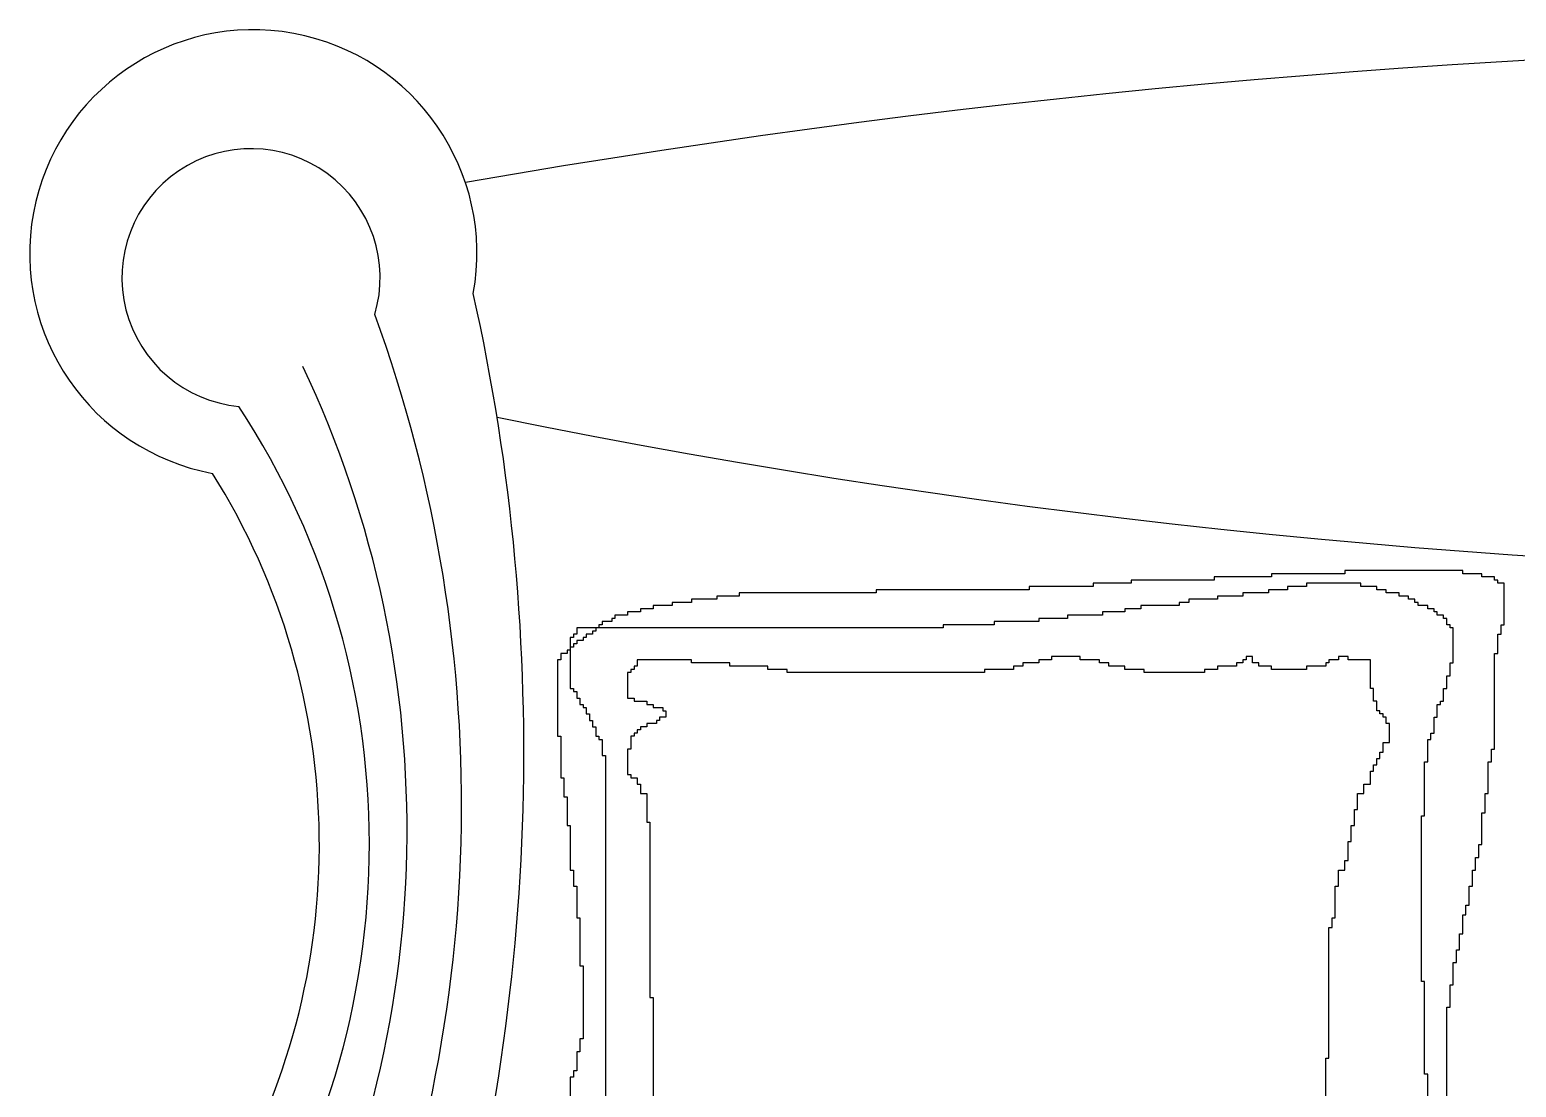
# Model space of a CAD drawing. Header units: millimetres. Extents: x -30782 to 40110, y 35885 to 73818.
# Drawn here: x 6810 to 7656, y 70461 to 71063 of the extents above; entities that cross this region are included whole.
import ezdxf

# ---------------------------------------------------------------- set-up
doc = ezdxf.new("R2010")
doc.units = ezdxf.units.MM

# ---------------------------------------------------------------- blocks, each defined once
blk = doc.blocks.new('A$C107E516A')
for p, q in [((968.17, 2208.22, -685.71), (968.17, 2206.41, -685.71)), ((1000.81, 2208.22, -685.71), (968.17, 2208.22, -685.71)), ((1000.81, 2210.03, -685.71), (1000.81, 2208.22, -685.71)), ((1042.52, 2210.03, -685.71), (1000.81, 2210.03, -685.71)), ((1109.61, 2211.84, -685.71), (1042.52, 2211.84, -685.71)), ((1042.52, 2211.84, -685.71), (1042.52, 2210.03, -685.71)), ((1109.61, 2210.03, -685.71), (1109.61, 2211.84, -685.71)), ((1120.49, 2210.03, -685.71), (1109.61, 2210.03, -685.71)), ((1120.49, 2208.22, -685.71), (1120.49, 2210.03, -685.71)), ((1127.75, 2208.22, -685.71), (1120.49, 2208.22, -685.71)), ((1127.75, 2206.41, -685.71), (1127.75, 2208.22, -685.71)), ((697.99, 2199.16, -685.71), (697.99, 2197.35, -685.71)), ((775.96, 2199.16, -685.71), (697.99, 2199.16, -685.71)), ((775.96, 2200.97, -685.71), (775.96, 2199.16, -685.71)), ((863, 2200.97, -685.71), (775.96, 2200.97, -685.71)), ((863, 2202.78, -685.71), (863, 2200.97, -685.71)), ((899.27, 2202.78, -685.71), (863, 2202.78, -685.71)), ((899.27, 2204.6, -685.71), (899.27, 2202.78, -685.71)), ((921.03, 2204.6, -685.71), (899.27, 2204.6, -685.71)), ((921.03, 2206.41, -685.71), (921.03, 2204.6, -685.71)), ((968.17, 2206.41, -685.71), (921.03, 2206.41, -685.71)), ((984.49, 2199.16, -685.71), (984.49, 2197.35, -685.71)), ((999, 2199.16, -685.71), (984.49, 2199.16, -685.71)), ((999, 2200.97, -685.71), (999, 2199.16, -685.71)), ((1009.88, 2200.97, -685.71), (999, 2200.97, -685.71)), ((1009.88, 2202.78, -685.71), (1009.88, 2200.97, -685.71)), ((1020.76, 2202.78, -685.71), (1009.88, 2202.78, -685.71)), ((1020.76, 2204.6, -685.71), (1020.76, 2202.78, -685.71)), ((1051.59, 2204.6, -685.71), (1020.76, 2204.6, -685.71)), ((1051.59, 2202.78, -685.71), (1051.59, 2204.6, -685.71)), ((1060.65, 2202.78, -685.71), (1051.59, 2202.78, -685.71)), ((1060.65, 2200.97, -685.71), (1060.65, 2202.78, -685.71)), ((1066.09, 2200.97, -685.71), (1060.65, 2200.97, -685.71)), ((1066.09, 2199.16, -685.71), (1066.09, 2200.97, -685.71)), ((1073.35, 2199.16, -685.71), (1066.09, 2199.16, -685.71)), ((1073.35, 2197.35, -685.71), (1073.35, 2199.16, -685.71)), ((1129.56, 2206.41, -685.71), (1127.75, 2206.41, -685.71)), ((1129.56, 2204.6, -685.71), (1129.56, 2206.41, -685.71)), ((1133.19, 2204.6, -685.71), (1129.56, 2204.6, -685.71)), ((1133.19, 2181.04, -685.71), (1133.19, 2204.6, -685.71)), ((649.03, 2191.91, -685.71), (649.03, 2190.1, -685.71)), ((659.91, 2191.91, -685.71), (649.03, 2191.91, -685.71)), ((659.91, 2193.72, -685.71), (659.91, 2191.91, -685.71)), ((670.79, 2193.72, -685.71), (659.91, 2193.72, -685.71)), ((670.79, 2195.53, -685.71), (670.79, 2193.72, -685.71)), ((685.29, 2195.53, -685.71), (670.79, 2195.53, -685.71)), ((685.29, 2197.35, -685.71), (685.29, 2195.53, -685.71)), ((697.99, 2197.35, -685.71), (685.29, 2197.35, -685.71)), ((926.47, 2191.91, -685.71), (926.47, 2190.1, -685.71)), ((948.23, 2191.91, -685.71), (926.47, 2191.91, -685.71)), ((948.23, 2193.72, -685.71), (948.23, 2191.91, -685.71)), ((953.67, 2193.72, -685.71), (948.23, 2193.72, -685.71)), ((953.67, 2195.53, -685.71), (953.67, 2193.72, -685.71)), ((969.99, 2195.53, -685.71), (953.67, 2195.53, -685.71)), ((969.99, 2197.35, -685.71), (969.99, 2195.53, -685.71)), ((984.49, 2197.35, -685.71), (969.99, 2197.35, -685.71)), ((1078.79, 2197.35, -685.71), (1073.35, 2197.35, -685.71)), ((1078.79, 2195.53, -685.71), (1078.79, 2197.35, -685.71)), ((1082.41, 2195.53, -685.71), (1078.79, 2195.53, -685.71)), ((1082.41, 2193.72, -685.71), (1082.41, 2195.53, -685.71)), ((1084.23, 2193.72, -685.71), (1082.41, 2193.72, -685.71)), ((1084.23, 2191.91, -685.71), (1084.23, 2193.72, -685.71)), ((1089.67, 2191.91, -685.71), (1084.23, 2191.91, -685.71)), ((1089.67, 2190.1, -685.71), (1089.67, 2191.91, -685.71)), ((620.01, 2182.85, -685.71), (620.01, 2181.04, -685.71)), ((625.45, 2182.85, -685.71), (620.01, 2182.85, -685.71)), ((625.45, 2184.66, -685.71), (625.45, 2182.85, -685.71)), ((627.27, 2184.66, -685.71), (625.45, 2184.66, -685.71)), ((627.27, 2186.47, -685.71), (627.27, 2184.66, -685.71)), ((634.52, 2186.47, -685.71), (627.27, 2186.47, -685.71)), ((634.52, 2188.29, -685.71), (634.52, 2186.47, -685.71)), ((641.77, 2188.29, -685.71), (634.52, 2188.29, -685.71)), ((641.77, 2190.1, -685.71), (641.77, 2188.29, -685.71)), ((649.03, 2190.1, -685.71), (641.77, 2190.1, -685.71)), ((843.05, 2182.85, -685.71), (843.05, 2181.04, -685.71)), ((868.44, 2182.85, -685.71), (843.05, 2182.85, -685.71)), ((868.44, 2184.66, -685.71), (868.44, 2182.85, -685.71)), ((884.76, 2184.66, -685.71), (868.44, 2184.66, -685.71)), ((884.76, 2186.47, -685.71), (884.76, 2184.66, -685.71)), ((904.71, 2186.47, -685.71), (884.76, 2186.47, -685.71)), ((904.71, 2188.29, -685.71), (904.71, 2186.47, -685.71)), ((917.4, 2188.29, -685.71), (904.71, 2188.29, -685.71)), ((917.4, 2190.1, -685.71), (917.4, 2188.29, -685.71)), ((926.47, 2190.1, -685.71), (917.4, 2190.1, -685.71)), ((1093.29, 2190.1, -685.71), (1089.67, 2190.1, -685.71)), ((1093.29, 2188.29, -685.71), (1093.29, 2190.1, -685.71)), ((1095.11, 2188.29, -685.71), (1093.29, 2188.29, -685.71)), ((1095.11, 2186.47, -685.71), (1095.11, 2188.29, -685.71)), ((1098.73, 2186.47, -685.71), (1095.11, 2186.47, -685.71)), ((1098.73, 2184.66, -685.71), (1098.73, 2186.47, -685.71)), ((1100.55, 2184.66, -685.71), (1098.73, 2184.66, -685.71)), ((1100.55, 2181.04, -685.71), (1100.55, 2184.66, -685.71)), ((601.88, 2173.79, -685.71), (601.88, 2144.8, -685.71)), ((603.69, 2173.79, -685.71), (601.88, 2173.79, -685.71)), ((603.69, 2175.6, -685.71), (603.69, 2173.79, -685.71)), ((605.51, 2175.6, -685.71), (603.69, 2175.6, -685.71)), ((605.51, 2179.23, -685.71), (605.51, 2175.6, -685.71)), ((814.04, 2179.23, -685.71), (605.51, 2179.23, -685.71)), ((609.13, 2173.79, -685.71), (609.13, 2171.98, -685.71)), ((610.95, 2173.79, -685.71), (609.13, 2173.79, -685.71)), ((610.95, 2175.6, -685.71), (610.95, 2173.79, -685.71)), ((614.57, 2175.6, -685.71), (610.95, 2175.6, -685.71)), ((614.57, 2177.41, -685.71), (614.57, 2175.6, -685.71)), ((616.39, 2177.41, -685.71), (614.57, 2177.41, -685.71)), ((616.39, 2179.23, -685.71), (616.39, 2177.41, -685.71)), ((618.2, 2179.23, -685.71), (616.39, 2179.23, -685.71)), ((618.2, 2181.04, -685.71), (618.2, 2179.23, -685.71)), ((620.01, 2181.04, -685.71), (618.2, 2181.04, -685.71)), ((814.04, 2181.04, -685.71), (814.04, 2179.23, -685.71)), ((843.05, 2181.04, -685.71), (814.04, 2181.04, -685.71)), ((1102.36, 2181.04, -685.71), (1100.55, 2181.04, -685.71)), ((1102.36, 2179.23, -685.71), (1102.36, 2181.04, -685.71)), ((1104.17, 2179.23, -685.71), (1102.36, 2179.23, -685.71)), ((1104.17, 2159.29, -685.71), (1104.17, 2179.23, -685.71)), ((1129.56, 2164.73, -685.71), (1129.56, 2175.6, -685.71)), ((1129.56, 2175.6, -685.71), (1131.37, 2175.6, -685.71)), ((1131.37, 2175.6, -685.71), (1131.37, 2181.04, -685.71)), ((1131.37, 2181.04, -685.71), (1133.19, 2181.04, -685.71)), ((600.07, 2166.54, -685.71), (600.07, 2164.73, -685.71)), ((601.88, 2166.54, -685.71), (600.07, 2166.54, -685.71)), ((601.88, 2168.35, -685.71), (601.88, 2166.54, -685.71)), ((603.69, 2168.35, -685.71), (601.88, 2168.35, -685.71)), ((603.69, 2170.17, -685.71), (603.69, 2168.35, -685.71)), ((605.51, 2170.17, -685.71), (603.69, 2170.17, -685.71)), ((605.51, 2171.98, -685.71), (605.51, 2170.17, -685.71)), ((609.13, 2171.98, -685.71), (605.51, 2171.98, -685.71)), ((594.63, 2161.1, -685.71), (594.63, 2117.61, -685.71)), ((596.44, 2161.1, -685.71), (594.63, 2161.1, -685.71)), ((596.44, 2164.73, -685.71), (596.44, 2161.1, -685.71)), ((600.07, 2164.73, -685.71), (596.44, 2164.73, -685.71)), ((638.15, 2157.48, -685.71), (638.15, 2155.67, -685.71)), ((639.96, 2157.48, -685.71), (638.15, 2157.48, -685.71)), ((639.96, 2161.1, -685.71), (639.96, 2157.48, -685.71)), ((670.79, 2161.1, -685.71), (639.96, 2161.1, -685.71)), ((670.79, 2159.29, -685.71), (670.79, 2161.1, -685.71)), ((692.55, 2159.29, -685.71), (670.79, 2159.29, -685.71)), ((692.55, 2157.48, -685.71), (692.55, 2159.29, -685.71)), ((714.31, 2157.48, -685.71), (692.55, 2157.48, -685.71)), ((714.31, 2155.67, -685.71), (714.31, 2157.48, -685.71)), ((853.93, 2157.48, -685.71), (853.93, 2155.67, -685.71)), ((859.37, 2157.48, -685.71), (853.93, 2157.48, -685.71)), ((859.37, 2159.29, -685.71), (859.37, 2157.48, -685.71)), ((868.44, 2159.29, -685.71), (859.37, 2159.29, -685.71)), ((868.44, 2161.1, -685.71), (868.44, 2159.29, -685.71)), ((875.69, 2161.1, -685.71), (868.44, 2161.1, -685.71)), ((875.69, 2162.92, -685.71), (875.69, 2161.1, -685.71)), ((892.01, 2162.92, -685.71), (875.69, 2162.92, -685.71)), ((892.01, 2161.1, -685.71), (892.01, 2162.92, -685.71)), ((902.89, 2161.1, -685.71), (892.01, 2161.1, -685.71)), ((902.89, 2159.29, -685.71), (902.89, 2161.1, -685.71)), ((908.33, 2159.29, -685.71), (902.89, 2159.29, -685.71)), ((908.33, 2157.48, -685.71), (908.33, 2159.29, -685.71)), ((917.4, 2157.48, -685.71), (908.33, 2157.48, -685.71)), ((917.4, 2155.67, -685.71), (917.4, 2157.48, -685.71)), ((969.99, 2157.48, -685.71), (969.99, 2155.67, -685.71)), ((980.87, 2157.48, -685.71), (969.99, 2157.48, -685.71)), ((980.87, 2159.29, -685.71), (980.87, 2157.48, -685.71)), ((984.49, 2159.29, -685.71), (980.87, 2159.29, -685.71)), ((984.49, 2161.1, -685.71), (984.49, 2159.29, -685.71)), ((986.31, 2161.1, -685.71), (984.49, 2161.1, -685.71)), ((986.31, 2162.92, -685.71), (986.31, 2161.1, -685.71)), ((989.93, 2162.92, -685.71), (986.31, 2162.92, -685.71)), ((989.93, 2159.29, -685.71), (989.93, 2162.92, -685.71)), ((993.56, 2159.29, -685.71), (989.93, 2159.29, -685.71)), ((993.56, 2157.48, -685.71), (993.56, 2159.29, -685.71)), ((1000.81, 2157.48, -685.71), (993.56, 2157.48, -685.71)), ((1000.81, 2155.67, -685.71), (1000.81, 2157.48, -685.71)), ((1020.76, 2157.48, -685.71), (1020.76, 2155.67, -685.71)), ((1031.64, 2157.48, -685.71), (1020.76, 2157.48, -685.71)), ((1031.64, 2159.29, -685.71), (1031.64, 2157.48, -685.71)), ((1033.45, 2159.29, -685.71), (1031.64, 2159.29, -685.71)), ((1033.45, 2161.1, -685.71), (1033.45, 2159.29, -685.71)), ((1038.89, 2161.1, -685.71), (1033.45, 2161.1, -685.71)), ((1038.89, 2162.92, -685.71), (1038.89, 2161.1, -685.71)), ((1044.33, 2162.92, -685.71), (1038.89, 2162.92, -685.71)), ((1044.33, 2161.1, -685.71), (1044.33, 2162.92, -685.71)), ((1057.03, 2161.1, -685.71), (1044.33, 2161.1, -685.71)), ((1057.03, 2144.8, -685.71), (1057.03, 2161.1, -685.71)), ((1102.36, 2159.29, -685.71), (1104.17, 2159.29, -685.71)), ((1102.36, 2152.04, -685.71), (1102.36, 2159.29, -685.71)), ((1127.75, 2164.73, -685.71), (1129.56, 2164.73, -685.71)), ((1127.75, 2110.37, -685.71), (1127.75, 2164.73, -685.71)), ((634.52, 2153.86, -685.71), (634.52, 2139.36, -685.71)), ((636.33, 2153.86, -685.71), (634.52, 2153.86, -685.71)), ((636.33, 2155.67, -685.71), (636.33, 2153.86, -685.71)), ((638.15, 2155.67, -685.71), (636.33, 2155.67, -685.71)), ((725.19, 2155.67, -685.71), (714.31, 2155.67, -685.71)), ((725.19, 2153.86, -685.71), (725.19, 2155.67, -685.71)), ((837.61, 2153.86, -685.71), (725.19, 2153.86, -685.71)), ((837.61, 2155.67, -685.71), (837.61, 2153.86, -685.71)), ((853.93, 2155.67, -685.71), (837.61, 2155.67, -685.71)), ((928.28, 2155.67, -685.71), (917.4, 2155.67, -685.71)), ((928.28, 2153.86, -685.71), (928.28, 2155.67, -685.71)), ((962.73, 2153.86, -685.71), (928.28, 2153.86, -685.71)), ((962.73, 2155.67, -685.71), (962.73, 2153.86, -685.71)), ((969.99, 2155.67, -685.71), (962.73, 2155.67, -685.71)), ((1020.76, 2155.67, -685.71), (1000.81, 2155.67, -685.71)), ((1100.55, 2152.04, -685.71), (1102.36, 2152.04, -685.71)), ((1100.55, 2144.8, -685.71), (1100.55, 2152.04, -685.71)), ((601.88, 2144.8, -685.71), (603.69, 2144.8, -685.71)), ((603.69, 2144.8, -685.71), (603.69, 2142.98, -685.71)), ((603.69, 2142.98, -685.71), (605.51, 2142.98, -685.71)), ((605.51, 2142.98, -685.71), (605.51, 2139.36, -685.71)), ((1058.84, 2144.8, -685.71), (1057.03, 2144.8, -685.71)), ((1058.84, 2137.55, -685.71), (1058.84, 2144.8, -685.71)), ((1098.73, 2144.8, -685.71), (1100.55, 2144.8, -685.71)), ((1098.73, 2137.55, -685.71), (1098.73, 2144.8, -685.71)), ((605.51, 2139.36, -685.71), (607.32, 2139.36, -685.71)), ((607.32, 2139.36, -685.71), (607.32, 2135.74, -685.71)), ((607.32, 2135.74, -685.71), (609.13, 2135.74, -685.71)), ((609.13, 2135.74, -685.71), (609.13, 2133.92, -685.71)), ((609.13, 2133.92, -685.71), (610.95, 2133.92, -685.71)), ((610.95, 2133.92, -685.71), (610.95, 2130.3, -685.71)), ((634.52, 2139.36, -685.71), (638.15, 2139.36, -685.71)), ((638.15, 2139.36, -685.71), (638.15, 2137.55, -685.71)), ((638.15, 2137.55, -685.71), (645.4, 2137.55, -685.71)), ((645.4, 2137.55, -685.71), (645.4, 2135.74, -685.71)), ((645.4, 2135.74, -685.71), (649.03, 2135.74, -685.71)), ((649.03, 2135.74, -685.71), (649.03, 2133.92, -685.71)), ((649.03, 2133.92, -685.71), (654.47, 2133.92, -685.71)), ((654.47, 2133.92, -685.71), (654.47, 2132.11, -685.71)), ((654.47, 2132.11, -685.71), (656.28, 2132.11, -685.71)), ((656.28, 2132.11, -685.71), (656.28, 2128.49, -685.71)), ((1060.65, 2137.55, -685.71), (1058.84, 2137.55, -685.71)), ((1060.65, 2132.11, -685.71), (1060.65, 2137.55, -685.71)), ((1062.47, 2132.11, -685.71), (1060.65, 2132.11, -685.71)), ((1062.47, 2130.3, -685.71), (1062.47, 2132.11, -685.71)), ((1095.11, 2135.74, -685.71), (1096.92, 2135.74, -685.71)), ((1095.11, 2128.49, -685.71), (1095.11, 2135.74, -685.71)), ((1096.92, 2137.55, -685.71), (1098.73, 2137.55, -685.71)), ((1096.92, 2135.74, -685.71), (1096.92, 2137.55, -685.71)), ((610.95, 2130.3, -685.71), (612.76, 2130.3, -685.71)), ((612.76, 2130.3, -685.71), (612.76, 2126.67, -685.71)), ((612.76, 2126.67, -685.71), (614.57, 2126.67, -685.71)), ((614.57, 2126.67, -685.71), (614.57, 2123.05, -685.71)), ((614.57, 2123.05, -685.71), (616.39, 2123.05, -685.71)), ((616.39, 2123.05, -685.71), (616.39, 2117.61, -685.71)), ((641.77, 2123.05, -685.71), (641.77, 2121.24, -685.71)), ((645.4, 2123.05, -685.71), (641.77, 2123.05, -685.71)), ((645.4, 2124.86, -685.71), (645.4, 2123.05, -685.71)), ((650.84, 2124.86, -685.71), (645.4, 2124.86, -685.71)), ((650.84, 2126.67, -685.71), (650.84, 2124.86, -685.71)), ((652.65, 2126.67, -685.71), (650.84, 2126.67, -685.71)), ((652.65, 2128.49, -685.71), (652.65, 2126.67, -685.71)), ((656.28, 2128.49, -685.71), (652.65, 2128.49, -685.71)), ((1064.28, 2130.3, -685.71), (1062.47, 2130.3, -685.71)), ((1064.28, 2128.49, -685.71), (1064.28, 2130.3, -685.71)), ((1066.09, 2128.49, -685.71), (1064.28, 2128.49, -685.71)), ((1066.09, 2124.86, -685.71), (1066.09, 2128.49, -685.71)), ((1067.91, 2124.86, -685.71), (1066.09, 2124.86, -685.71)), ((1067.91, 2113.99, -685.71), (1067.91, 2124.86, -685.71)), ((1093.29, 2128.49, -685.71), (1095.11, 2128.49, -685.71)), ((1093.29, 2119.43, -685.71), (1093.29, 2128.49, -685.71)), ((594.63, 2117.61, -685.71), (596.44, 2117.61, -685.71)), ((596.44, 2117.61, -685.71), (596.44, 2094.06, -685.71)), ((616.39, 2117.61, -685.71), (618.2, 2117.61, -685.71)), ((618.2, 2117.61, -685.71), (618.2, 2115.8, -685.71)), ((618.2, 2115.8, -685.71), (620.01, 2115.8, -685.71)), ((620.01, 2115.8, -685.71), (620.01, 2106.74, -685.71)), ((636.33, 2117.61, -685.71), (636.33, 2110.37, -685.71)), ((638.15, 2117.61, -685.71), (636.33, 2117.61, -685.71)), ((638.15, 2119.43, -685.71), (638.15, 2117.61, -685.71)), ((639.96, 2119.43, -685.71), (638.15, 2119.43, -685.71)), ((639.96, 2121.24, -685.71), (639.96, 2119.43, -685.71)), ((641.77, 2121.24, -685.71), (639.96, 2121.24, -685.71)), ((1089.67, 2115.8, -685.71), (1091.48, 2115.8, -685.71)), ((1089.67, 2103.12, -685.71), (1089.67, 2115.8, -685.71)), ((1091.48, 2119.43, -685.71), (1093.29, 2119.43, -685.71)), ((1091.48, 2115.8, -685.71), (1091.48, 2119.43, -685.71)), ((620.01, 2106.74, -685.71), (621.83, 2106.74, -685.71)), ((621.83, 2106.74, -685.71), (621.83, 1863.92, -685.71)), ((636.33, 2110.37, -685.71), (634.52, 2110.37, -685.71)), ((634.52, 2110.37, -685.71), (634.52, 2095.87, -685.71)), ((1062.47, 2108.55, -685.71), (1064.28, 2108.55, -685.71)), ((1062.47, 2104.93, -685.71), (1062.47, 2108.55, -685.71)), ((1064.28, 2113.99, -685.71), (1067.91, 2113.99, -685.71)), ((1064.28, 2108.55, -685.71), (1064.28, 2113.99, -685.71)), ((1125.93, 2110.37, -685.71), (1127.75, 2110.37, -685.71)), ((1125.93, 2103.12, -685.71), (1125.93, 2110.37, -685.71)), ((1057.03, 2097.68, -685.71), (1058.84, 2097.68, -685.71)), ((1057.03, 2090.43, -685.71), (1057.03, 2097.68, -685.71)), ((1058.84, 2101.31, -685.71), (1060.65, 2101.31, -685.71)), ((1058.84, 2097.68, -685.71), (1058.84, 2101.31, -685.71)), ((1060.65, 2104.93, -685.71), (1062.47, 2104.93, -685.71)), ((1060.65, 2101.31, -685.71), (1060.65, 2104.93, -685.71)), ((1087.85, 2103.12, -685.71), (1089.67, 2103.12, -685.71)), ((1087.85, 2072.31, -685.71), (1087.85, 2103.12, -685.71)), ((1124.12, 2103.12, -685.71), (1125.93, 2103.12, -685.71)), ((1124.12, 2085, -685.71), (1124.12, 2103.12, -685.71)), ((596.44, 2094.06, -685.71), (598.25, 2094.06, -685.71)), ((598.25, 2094.06, -685.71), (598.25, 2083.18, -685.71)), ((634.52, 2095.87, -685.71), (636.33, 2095.87, -685.71)), ((636.33, 2095.87, -685.71), (636.33, 2094.06, -685.71)), ((636.33, 2094.06, -685.71), (639.96, 2094.06, -685.71)), ((639.96, 2094.06, -685.71), (639.96, 2090.43, -685.71)), ((639.96, 2090.43, -685.71), (641.77, 2090.43, -685.71)), ((641.77, 2090.43, -685.71), (641.77, 2085, -685.71)), ((1053.4, 2090.43, -685.71), (1057.03, 2090.43, -685.71)), ((1053.4, 2085, -685.71), (1053.4, 2090.43, -685.71)), ((598.25, 2083.18, -685.71), (600.07, 2083.18, -685.71)), ((600.07, 2083.18, -685.71), (600.07, 2066.88, -685.71)), ((641.77, 2085, -685.71), (645.4, 2085, -685.71)), ((645.4, 2085, -685.71), (645.4, 2068.69, -685.71)), ((1049.77, 2085, -685.71), (1053.4, 2085, -685.71)), ((1049.77, 2075.94, -685.71), (1049.77, 2085, -685.71)), ((1122.31, 2085, -685.71), (1124.12, 2085, -685.71)), ((1122.31, 2074.12, -685.71), (1122.31, 2085, -685.71)), ((1047.96, 2075.94, -685.71), (1049.77, 2075.94, -685.71)), ((1047.96, 2066.88, -685.71), (1047.96, 2075.94, -685.71)), ((1086.04, 2072.31, -685.71), (1087.85, 2072.31, -685.71)), ((1086.04, 1978.08, -685.71), (1086.04, 2072.31, -685.71)), ((1120.49, 2074.12, -685.71), (1122.31, 2074.12, -685.71)), ((1120.49, 2056, -685.71), (1120.49, 2074.12, -685.71)), ((600.07, 2066.88, -685.71), (601.88, 2066.88, -685.71)), ((601.88, 2066.88, -685.71), (601.88, 2041.51, -685.71)), ((645.4, 2068.69, -685.71), (647.21, 2068.69, -685.71)), ((647.21, 2068.69, -685.71), (647.21, 1969.02, -685.71)), ((1046.15, 2066.88, -685.71), (1047.96, 2066.88, -685.71)), ((1046.15, 2057.81, -685.71), (1046.15, 2066.88, -685.71)), ((1044.33, 2057.81, -685.71), (1046.15, 2057.81, -685.71)), ((1044.33, 2046.94, -685.71), (1044.33, 2057.81, -685.71)), ((1118.68, 2056, -685.71), (1120.49, 2056, -685.71)), ((1118.68, 2048.75, -685.71), (1118.68, 2056, -685.71)), ((1042.52, 2046.94, -685.71), (1044.33, 2046.94, -685.71)), ((1042.52, 2041.51, -685.71), (1042.52, 2046.94, -685.71)), ((1116.87, 2048.75, -685.71), (1118.68, 2048.75, -685.71)), ((1116.87, 2041.51, -685.71), (1116.87, 2048.75, -685.71)), ((601.88, 2041.51, -685.71), (603.69, 2041.51, -685.71)), ((603.69, 2041.51, -685.71), (603.69, 2032.45, -685.71)), ((1038.89, 2041.51, -685.71), (1042.52, 2041.51, -685.71)), ((1038.89, 2032.45, -685.71), (1038.89, 2041.51, -685.71)), ((1115.05, 2041.51, -685.71), (1116.87, 2041.51, -685.71)), ((1115.05, 2032.45, -685.71), (1115.05, 2041.51, -685.71)), ((603.69, 2032.45, -685.71), (605.51, 2032.45, -685.71)), ((605.51, 2032.45, -685.71), (605.51, 2014.32, -685.71)), ((1037.08, 2032.45, -685.71), (1038.89, 2032.45, -685.71)), ((1037.08, 2014.32, -685.71), (1037.08, 2032.45, -685.71)), ((1113.24, 2032.45, -685.71), (1115.05, 2032.45, -685.71)), ((1113.24, 2021.57, -685.71), (1113.24, 2032.45, -685.71)), ((1111.43, 2021.57, -685.71), (1113.24, 2021.57, -685.71)), ((1111.43, 2016.14, -685.71), (1111.43, 2021.57, -685.71)), ((605.51, 2014.32, -685.71), (607.32, 2014.32, -685.71)), ((607.32, 2014.32, -685.71), (607.32, 1987.14, -685.71)), ((1035.27, 2014.32, -685.71), (1037.08, 2014.32, -685.71)), ((1035.27, 2008.89, -685.71), (1035.27, 2014.32, -685.71)), ((1109.61, 2016.14, -685.71), (1111.43, 2016.14, -685.71)), ((1109.61, 2005.26, -685.71), (1109.61, 2016.14, -685.71)), ((1033.45, 2008.89, -685.71), (1035.27, 2008.89, -685.71)), ((1033.45, 1934.59, -685.71), (1033.45, 2008.89, -685.71)), ((1107.8, 2005.26, -685.71), (1109.61, 2005.26, -685.71)), ((1107.8, 1996.2, -685.71), (1107.8, 2005.26, -685.71)), ((1105.99, 1996.2, -685.71), (1107.8, 1996.2, -685.71)), ((1105.99, 1988.95, -685.71), (1105.99, 1996.2, -685.71)), ((1104.17, 1988.95, -685.71), (1105.99, 1988.95, -685.71)), ((1104.17, 1976.27, -685.71), (1104.17, 1988.95, -685.71)), ((607.32, 1987.14, -685.71), (609.13, 1987.14, -685.71)), ((609.13, 1987.14, -685.71), (609.13, 1945.46, -685.71)), ((1087.85, 1978.08, -685.71), (1086.04, 1978.08, -685.71)), ((1087.85, 1925.53, -685.71), (1087.85, 1978.08, -685.71)), ((1102.36, 1976.27, -685.71), (1104.17, 1976.27, -685.71)), ((1102.36, 1963.59, -685.71), (1102.36, 1976.27, -685.71)), ((647.21, 1969.02, -685.71), (649.03, 1969.02, -685.71)), ((649.03, 1969.02, -685.71), (649.03, 1869.36, -685.71)), ((1100.55, 1849.42, -685.71), (1100.55, 1963.59, -685.71)), ((1100.55, 1963.59, -685.71), (1102.36, 1963.59, -685.71)), ((607.32, 1945.46, -685.71), (607.32, 1938.22, -685.71)), ((609.13, 1945.46, -685.71), (607.32, 1945.46, -685.71)), ((605.51, 1938.22, -685.71), (605.51, 1927.34, -685.71)), ((607.32, 1938.22, -685.71), (605.51, 1938.22, -685.71)), ((1031.64, 1934.59, -685.71), (1033.45, 1934.59, -685.71)), ((1031.64, 1892.91, -685.71), (1031.64, 1934.59, -685.71)), ((601.88, 1923.72, -685.71), (601.88, 1900.16, -685.71)), ((603.69, 1923.72, -685.71), (601.88, 1923.72, -685.71)), ((603.69, 1927.34, -685.71), (603.69, 1923.72, -685.71)), ((605.51, 1927.34, -685.71), (603.69, 1927.34, -685.71)), ((1089.67, 1925.53, -685.71), (1087.85, 1925.53, -685.71)), ((1089.67, 1907.41, -685.71), (1089.67, 1925.53, -685.71))]:
    blk.add_line(p, q)
for centre, radius, start, end in [((421.56, 2392.2, -685.71), 127.2, 349.66543, 259.48304), ((1442.2, -2732.35, -685.71), 5242.72, 80.11527, 99.88473), ((420.26, 2378.32, -685.71), 73.44, 343.49945, 264.61906), ((-619.64, 2108.84, -685.71), 1195.09, 343.34097, 12.59217), ((-271.78, 2078.77, -685.71), 811.79, 336.87074, 20.07795), ((-106.6, 2064.38, -685.71), 615.61, 332.28422, 25.34692), ((33.08, 2056.27, -685.71), 454.52, 324.75422, 33.20742), ((1442.2, 6643.5, -685.71), 4433.13, 258.52438, 281.47562), ((61.69, 2055.89, -685.71), 397.44, 329.30894, 32.10664)]:
    blk.add_arc(centre, radius, start, end)

msp = doc.modelspace()

# ---------------------------------------------------------------- block references
msp.add_blockref('A$C107E516A', (6516.12, 68543.37))

doc.saveas('drawing.dxf')
